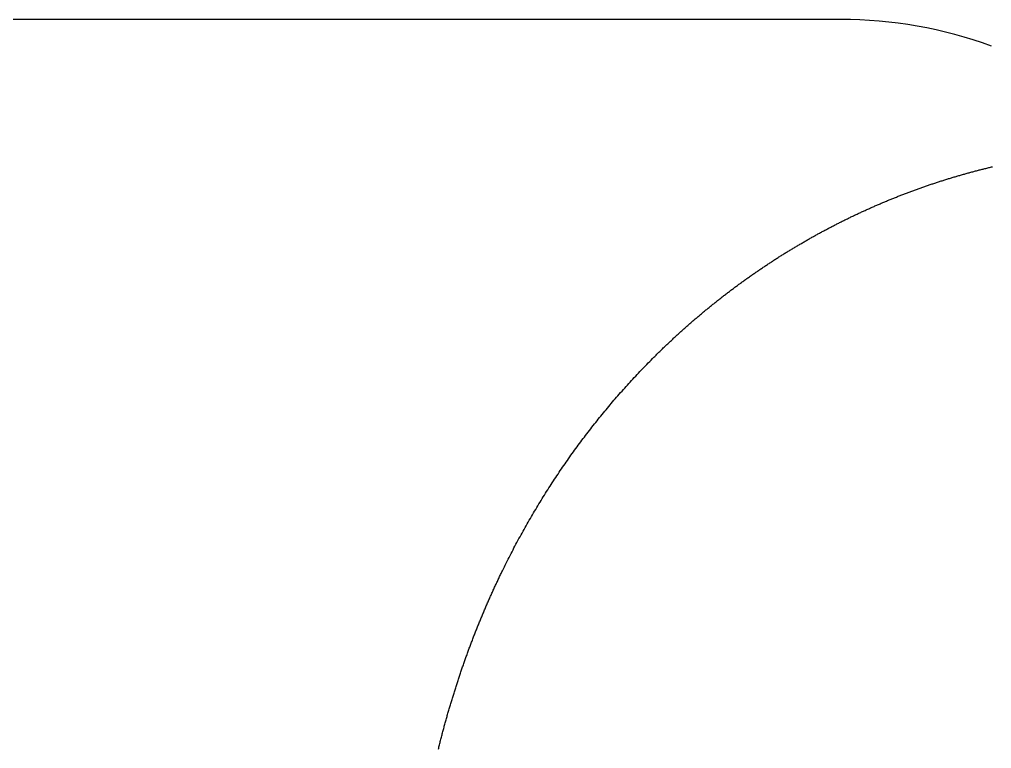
# Model space of a CAD drawing. Extents: x -14 to 315, y -179 to 16.
# Drawn here: x 51.94 to 66.26, y -102.75 to -92 of the extents above; entities that cross this region are included whole.
import ezdxf

# ---------------------------------------------------------------- set-up
doc = ezdxf.new("R2010")
doc.units = 0
doc.layers.add('BLACK', color=7, linetype='CONTINUOUS')

msp = doc.modelspace()

# ---------------------------------------------------------------- linework, layer by layer
at = {"layer": 'BLACK', "linetype": 'CONTINUOUS'}
for p, q in [((64.0414, -92), (-7.75, -92)), ((65.87769, -94.275565), (65.891412, -94.27173)), ((65.891412, -94.27173), (65.905139, -94.267914)), ((65.905139, -94.267914), (65.91887, -94.264118)), ((65.91887, -94.264118), (65.932606, -94.260341)), ((65.932606, -94.260341), (65.946346, -94.256584)), ((65.946346, -94.256584), (65.960091, -94.252846)), ((65.960091, -94.252846), (65.97384, -94.249128)), ((65.97384, -94.249128), (65.987593, -94.24543)), ((65.987593, -94.24543), (66.001352, -94.24175)), ((66.001352, -94.24175), (66.015114, -94.238091)), ((66.015114, -94.238091), (66.028881, -94.234451)), ((66.028881, -94.234451), (66.042651, -94.23083)), ((66.042651, -94.23083), (66.056427, -94.227229)), ((66.056427, -94.227229), (66.070206, -94.223648)), ((66.070206, -94.223648), (66.083991, -94.220086)), ((66.083991, -94.220086), (66.097778, -94.216544)), ((66.097778, -94.216544), (66.111571, -94.213021)), ((66.111571, -94.213021), (66.125367, -94.209518)), ((66.125367, -94.209518), (66.139169, -94.206035)), ((66.139169, -94.206035), (66.152973, -94.202571)), ((66.152973, -94.202571), (66.166783, -94.199126)), ((66.166783, -94.199126), (66.180596, -94.195701)), ((66.180596, -94.195701), (66.194413, -94.192296)), ((66.194413, -94.192296), (66.208234, -94.188911)), ((66.208234, -94.188911), (66.22206, -94.185544)), ((66.22206, -94.185544), (66.235889, -94.182198)), ((66.235889, -94.182198), (66.249723, -94.178871)), ((66.249723, -94.178871), (66.26356, -94.175564)), ((66.26356, -94.175564), (66.277402, -94.172276)), ((65.414006, -94.417524), (65.427561, -94.413029)), ((65.427561, -94.413029), (65.44112, -94.408554)), ((65.44112, -94.408554), (65.454685, -94.404097)), ((65.454685, -94.404097), (65.468254, -94.39966)), ((65.468254, -94.39966), (65.48183, -94.395243)), ((65.48183, -94.395243), (65.49541, -94.390844)), ((65.49541, -94.390844), (65.508996, -94.386465)), ((65.508996, -94.386465), (65.522586, -94.382106)), ((65.522586, -94.382106), (65.536183, -94.377766)), ((65.536183, -94.377766), (65.549783, -94.373445)), ((65.549783, -94.373445), (65.56339, -94.369143)), ((65.56339, -94.369143), (65.577001, -94.364861)), ((65.577001, -94.364861), (65.590617, -94.360598)), ((65.590617, -94.360598), (65.604238, -94.356355)), ((65.604238, -94.356355), (65.617865, -94.352131)), ((65.617865, -94.352131), (65.631496, -94.347926)), ((65.631496, -94.347926), (65.645133, -94.343741)), ((65.645133, -94.343741), (65.658774, -94.339575)), ((65.658774, -94.339575), (65.67242, -94.335429)), ((65.67242, -94.335429), (65.686071, -94.331302)), ((65.686071, -94.331302), (65.699728, -94.327194)), ((65.699728, -94.327194), (65.713388, -94.323106)), ((65.713388, -94.323106), (65.727054, -94.319037)), ((65.727054, -94.319037), (65.740724, -94.314988)), ((65.740724, -94.314988), (65.7544, -94.310958)), ((65.7544, -94.310958), (65.76808, -94.306948)), ((65.76808, -94.306948), (65.781765, -94.302957)), ((65.781765, -94.302957), (65.795454, -94.298985)), ((65.795454, -94.298985), (65.809149, -94.295033)), ((65.809149, -94.295033), (65.822848, -94.291101)), ((65.822848, -94.291101), (65.836552, -94.287187)), ((65.836552, -94.287187), (65.850259, -94.283294)), ((65.850259, -94.283294), (65.863973, -94.27942)), ((65.863973, -94.27942), (65.87769, -94.275565)), ((65.00996, -94.561323), (65.023345, -94.556251)), ((65.023345, -94.556251), (65.036735, -94.551199)), ((65.036735, -94.551199), (65.050132, -94.546165)), ((65.050132, -94.546165), (65.063534, -94.541151)), ((65.063534, -94.541151), (65.076943, -94.536156)), ((65.076943, -94.536156), (65.090357, -94.531181)), ((65.090357, -94.531181), (65.103777, -94.526224)), ((65.103777, -94.526224), (65.117203, -94.521287)), ((65.117203, -94.521287), (65.130635, -94.516368)), ((65.130635, -94.516368), (65.144072, -94.511469)), ((65.144072, -94.511469), (65.157516, -94.506589)), ((65.157516, -94.506589), (65.170965, -94.501729)), ((65.170965, -94.501729), (65.18442, -94.496887)), ((65.18442, -94.496887), (65.19788, -94.492065)), ((65.19788, -94.492065), (65.211347, -94.487261)), ((65.211347, -94.487261), (65.224818, -94.482478)), ((65.224818, -94.482478), (65.238296, -94.477713)), ((65.238296, -94.477713), (65.251779, -94.472968)), ((65.251779, -94.472968), (65.265268, -94.468241)), ((65.265268, -94.468241), (65.278762, -94.463534)), ((65.278762, -94.463534), (65.292262, -94.458847)), ((65.292262, -94.458847), (65.305767, -94.454178)), ((65.305767, -94.454178), (65.319278, -94.449529)), ((65.319278, -94.449529), (65.332794, -94.444899)), ((65.332794, -94.444899), (65.346316, -94.440288)), ((65.346316, -94.440288), (65.359843, -94.435697)), ((65.359843, -94.435697), (65.373376, -94.431125)), ((65.373376, -94.431125), (65.386914, -94.426572)), ((65.386914, -94.426572), (65.400458, -94.422038)), ((65.400458, -94.422038), (65.414006, -94.417524)), ((64.650912, -94.705457), (64.664127, -94.699872)), ((64.664127, -94.699872), (64.677349, -94.694306)), ((64.677349, -94.694306), (64.690577, -94.688758)), ((64.690577, -94.688758), (64.703812, -94.68323)), ((64.703812, -94.68323), (64.717053, -94.67772)), ((64.717053, -94.67772), (64.730301, -94.67223)), ((64.730301, -94.67223), (64.743554, -94.666758)), ((64.743554, -94.666758), (64.756815, -94.661306)), ((64.756815, -94.661306), (64.770082, -94.655872)), ((64.770082, -94.655872), (64.783356, -94.650458)), ((64.783356, -94.650458), (64.796635, -94.645062)), ((64.796635, -94.645062), (64.809922, -94.639685)), ((64.809922, -94.639685), (64.823214, -94.634328)), ((64.823214, -94.634328), (64.836513, -94.628989)), ((64.836513, -94.628989), (64.849817, -94.62367)), ((64.849817, -94.62367), (64.863129, -94.618369)), ((64.863129, -94.618369), (64.876446, -94.613088)), ((64.876446, -94.613088), (64.88977, -94.607825)), ((64.88977, -94.607825), (64.9031, -94.602582)), ((64.9031, -94.602582), (64.916436, -94.597358)), ((64.916436, -94.597358), (64.929778, -94.592153)), ((64.929778, -94.592153), (64.943127, -94.586967)), ((64.943127, -94.586967), (64.956481, -94.5818)), ((64.956481, -94.5818), (64.969842, -94.576652)), ((64.969842, -94.576652), (64.983208, -94.571523)), ((64.983208, -94.571523), (64.996581, -94.566413)), ((64.996581, -94.566413), (65.00996, -94.561323)), ((64.322736, -94.851222), (64.33578, -94.845165)), ((64.33578, -94.845165), (64.34883, -94.839128)), ((64.34883, -94.839128), (64.361888, -94.833109)), ((64.361888, -94.833109), (64.374953, -94.827109)), ((64.374953, -94.827109), (64.388025, -94.821128)), ((64.388025, -94.821128), (64.401104, -94.815166)), ((64.401104, -94.815166), (64.41419, -94.809222)), ((64.41419, -94.809222), (64.427283, -94.803297)), ((64.427283, -94.803297), (64.440383, -94.797391)), ((64.440383, -94.797391), (64.45349, -94.791504)), ((64.45349, -94.791504), (64.466604, -94.785635)), ((64.466604, -94.785635), (64.479724, -94.779786)), ((64.479724, -94.779786), (64.492852, -94.773955)), ((64.492852, -94.773955), (64.505986, -94.768143)), ((64.505986, -94.768143), (64.519128, -94.76235)), ((64.519128, -94.76235), (64.532276, -94.756576)), ((64.532276, -94.756576), (64.545431, -94.75082)), ((64.545431, -94.75082), (64.558592, -94.745084)), ((64.558592, -94.745084), (64.571761, -94.739366)), ((64.571761, -94.739366), (64.584936, -94.733668)), ((64.584936, -94.733668), (64.598118, -94.727988)), ((64.598118, -94.727988), (64.611306, -94.722327)), ((64.611306, -94.722327), (64.624502, -94.716685)), ((64.624502, -94.716685), (64.637703, -94.711062)), ((64.637703, -94.711062), (64.650912, -94.705457)), ((64.037625, -94.989183), (64.050506, -94.982716)), ((64.050506, -94.982716), (64.063395, -94.976269)), ((64.063395, -94.976269), (64.076292, -94.969839)), ((64.076292, -94.969839), (64.089195, -94.963429)), ((64.089195, -94.963429), (64.102107, -94.957036)), ((64.102107, -94.957036), (64.115026, -94.950663)), ((64.115026, -94.950663), (64.127953, -94.944308)), ((64.127953, -94.944308), (64.140887, -94.937972)), ((64.140887, -94.937972), (64.153828, -94.931654)), ((64.153828, -94.931654), (64.166777, -94.925355)), ((64.166777, -94.925355), (64.179733, -94.919074)), ((64.179733, -94.919074), (64.192697, -94.912813)), ((64.192697, -94.912813), (64.205668, -94.906569)), ((64.205668, -94.906569), (64.218647, -94.900345)), ((64.218647, -94.900345), (64.231632, -94.894139)), ((64.231632, -94.894139), (64.244625, -94.887952)), ((64.244625, -94.887952), (64.257626, -94.881783)), ((64.257626, -94.881783), (64.270633, -94.875634)), ((64.270633, -94.875634), (64.283648, -94.869502)), ((64.283648, -94.869502), (64.29667, -94.86339)), ((64.29667, -94.86339), (64.3097, -94.857296)), ((64.3097, -94.857296), (64.322736, -94.851222)), ((63.756209, -95.136121), (63.768917, -95.129249)), ((63.768917, -95.129249), (63.781633, -95.122395)), ((63.781633, -95.122395), (63.794358, -95.115559)), ((63.794358, -95.115559), (63.80709, -95.108742)), ((63.80709, -95.108742), (63.819831, -95.101943)), ((63.819831, -95.101943), (63.832579, -95.095162)), ((63.832579, -95.095162), (63.845336, -95.0884)), ((63.845336, -95.0884), (63.8581, -95.081656)), ((63.8581, -95.081656), (63.870872, -95.074931)), ((63.870872, -95.074931), (63.883652, -95.068224)), ((63.883652, -95.068224), (63.896441, -95.061536)), ((63.896441, -95.061536), (63.909237, -95.054866)), ((63.909237, -95.054866), (63.922041, -95.048214)), ((63.922041, -95.048214), (63.934852, -95.041581)), ((63.934852, -95.041581), (63.947672, -95.034967)), ((63.947672, -95.034967), (63.960499, -95.028371)), ((63.960499, -95.028371), (63.973334, -95.021793)), ((63.973334, -95.021793), (63.986177, -95.015234)), ((63.986177, -95.015234), (63.999027, -95.008693)), ((63.999027, -95.008693), (64.011886, -95.002171)), ((64.011886, -95.002171), (64.024752, -94.995668)), ((64.024752, -94.995668), (64.037625, -94.989183)), ((63.503779, -95.27741), (63.516321, -95.270173)), ((63.516321, -95.270173), (63.528871, -95.262953)), ((63.528871, -95.262953), (63.54143, -95.255752)), ((63.54143, -95.255752), (63.553997, -95.248569)), ((63.553997, -95.248569), (63.566573, -95.241404)), ((63.566573, -95.241404), (63.579157, -95.234257)), ((63.579157, -95.234257), (63.591749, -95.227129)), ((63.591749, -95.227129), (63.60435, -95.220019)), ((63.60435, -95.220019), (63.61696, -95.212927)), ((63.61696, -95.212927), (63.629577, -95.205853)), ((63.629577, -95.205853), (63.642203, -95.198797)), ((63.642203, -95.198797), (63.654838, -95.19176)), ((63.654838, -95.19176), (63.66748, -95.184741)), ((63.66748, -95.184741), (63.680131, -95.177741)), ((63.680131, -95.177741), (63.69279, -95.170758)), ((63.69279, -95.170758), (63.705458, -95.163794)), ((63.705458, -95.163794), (63.718133, -95.156848)), ((63.718133, -95.156848), (63.730817, -95.149921)), ((63.730817, -95.149921), (63.743509, -95.143012)), ((63.743509, -95.143012), (63.756209, -95.136121)), ((63.267136, -95.418364), (63.279511, -95.410783)), ((63.279511, -95.410783), (63.291896, -95.40322)), ((63.291896, -95.40322), (63.304289, -95.395675)), ((63.304289, -95.395675), (63.316691, -95.388148)), ((63.316691, -95.388148), (63.329103, -95.380639)), ((63.329103, -95.380639), (63.341523, -95.373148)), ((63.341523, -95.373148), (63.353952, -95.365675)), ((63.353952, -95.365675), (63.366389, -95.35822)), ((63.366389, -95.35822), (63.378836, -95.350783)), ((63.378836, -95.350783), (63.391291, -95.343365)), ((63.391291, -95.343365), (63.403755, -95.335964)), ((63.403755, -95.335964), (63.416228, -95.328581)), ((63.416228, -95.328581), (63.428709, -95.321217)), ((63.428709, -95.321217), (63.441199, -95.31387)), ((63.441199, -95.31387), (63.453698, -95.306542)), ((63.453698, -95.306542), (63.466205, -95.299232)), ((63.466205, -95.299232), (63.478721, -95.29194)), ((63.478721, -95.29194), (63.491246, -95.284666)), ((63.491246, -95.284666), (63.503779, -95.27741)), ((63.033726, -95.565803), (63.045928, -95.557882)), ((63.045928, -95.557882), (63.058139, -95.54998)), ((63.058139, -95.54998), (63.070359, -95.542095)), ((63.070359, -95.542095), (63.082589, -95.534228)), ((63.082589, -95.534228), (63.094828, -95.526378)), ((63.094828, -95.526378), (63.107076, -95.518547)), ((63.107076, -95.518547), (63.119334, -95.510733)), ((63.119334, -95.510733), (63.1316, -95.502937)), ((63.1316, -95.502937), (63.143876, -95.495159)), ((63.143876, -95.495159), (63.156161, -95.487399)), ((63.156161, -95.487399), (63.168455, -95.479657)), ((63.168455, -95.479657), (63.180759, -95.471932)), ((63.180759, -95.471932), (63.193071, -95.464226)), ((63.193071, -95.464226), (63.205393, -95.456537)), ((63.205393, -95.456537), (63.217723, -95.448867)), ((63.217723, -95.448867), (63.230063, -95.441214)), ((63.230063, -95.441214), (63.242411, -95.433579)), ((63.242411, -95.433579), (63.254769, -95.425962)), ((63.254769, -95.425962), (63.267136, -95.418364)), ((62.815716, -95.7114), (62.827746, -95.703161)), ((62.827746, -95.703161), (62.839786, -95.69494)), ((62.839786, -95.69494), (62.851835, -95.686737)), ((62.851835, -95.686737), (62.863895, -95.678551)), ((62.863895, -95.678551), (62.875963, -95.670383)), ((62.875963, -95.670383), (62.888042, -95.662232)), ((62.888042, -95.662232), (62.90013, -95.654099)), ((62.90013, -95.654099), (62.912227, -95.645984)), ((62.912227, -95.645984), (62.924334, -95.637886)), ((62.924334, -95.637886), (62.936451, -95.629806)), ((62.936451, -95.629806), (62.948577, -95.621743)), ((62.948577, -95.621743), (62.960713, -95.613699)), ((62.960713, -95.613699), (62.972858, -95.605672)), ((62.972858, -95.605672), (62.985013, -95.597662)), ((62.985013, -95.597662), (62.997177, -95.589671)), ((62.997177, -95.589671), (63.009351, -95.581697)), ((63.009351, -95.581697), (63.021534, -95.573741)), ((63.021534, -95.573741), (63.033726, -95.565803)), ((62.612713, -95.854138), (62.624574, -95.845602)), ((62.624574, -95.845602), (62.636446, -95.837083)), ((62.636446, -95.837083), (62.648328, -95.828582)), ((62.648328, -95.828582), (62.66022, -95.820098)), ((62.66022, -95.820098), (62.672122, -95.811632)), ((62.672122, -95.811632), (62.684033, -95.803183)), ((62.684033, -95.803183), (62.695955, -95.794752)), ((62.695955, -95.794752), (62.707887, -95.786338)), ((62.707887, -95.786338), (62.719829, -95.777941)), ((62.719829, -95.777941), (62.73178, -95.769563)), ((62.73178, -95.769563), (62.743741, -95.761201)), ((62.743741, -95.761201), (62.755713, -95.752857)), ((62.755713, -95.752857), (62.767694, -95.744531)), ((62.767694, -95.744531), (62.779685, -95.736222)), ((62.779685, -95.736222), (62.791686, -95.72793)), ((62.791686, -95.72793), (62.803696, -95.719656)), ((62.803696, -95.719656), (62.815716, -95.7114)), ((62.424311, -95.993069), (62.436009, -95.984256)), ((62.436009, -95.984256), (62.447717, -95.97546)), ((62.447717, -95.97546), (62.459436, -95.966682)), ((62.459436, -95.966682), (62.471165, -95.957921)), ((62.471165, -95.957921), (62.482904, -95.949177)), ((62.482904, -95.949177), (62.494654, -95.940451)), ((62.494654, -95.940451), (62.506414, -95.931742)), ((62.506414, -95.931742), (62.518184, -95.92305)), ((62.518184, -95.92305), (62.529965, -95.914375)), ((62.529965, -95.914375), (62.541755, -95.905718)), ((62.541755, -95.905718), (62.553556, -95.897078)), ((62.553556, -95.897078), (62.565367, -95.888455)), ((62.565367, -95.888455), (62.577188, -95.87985)), ((62.577188, -95.87985), (62.58902, -95.871262)), ((62.58902, -95.871262), (62.600861, -95.862691)), ((62.600861, -95.862691), (62.612713, -95.854138)), ((62.238575, -96.136402), (62.250104, -96.127316)), ((62.250104, -96.127316), (62.261643, -96.118246)), ((62.261643, -96.118246), (62.273194, -96.109194)), ((62.273194, -96.109194), (62.284755, -96.100159)), ((62.284755, -96.100159), (62.296326, -96.09114)), ((62.296326, -96.09114), (62.307908, -96.082139)), ((62.307908, -96.082139), (62.319501, -96.073155)), ((62.319501, -96.073155), (62.331105, -96.064188)), ((62.331105, -96.064188), (62.342719, -96.055238)), ((62.342719, -96.055238), (62.354343, -96.046305)), ((62.354343, -96.046305), (62.365979, -96.03739)), ((62.365979, -96.03739), (62.377624, -96.028491)), ((62.377624, -96.028491), (62.38928, -96.01961)), ((62.38928, -96.01961), (62.400947, -96.010746)), ((62.400947, -96.010746), (62.412624, -96.001898)), ((62.412624, -96.001898), (62.424311, -95.993069)), ((62.055585, -96.28409), (62.06694, -96.274733)), ((62.06694, -96.274733), (62.078305, -96.265393)), ((62.078305, -96.265393), (62.089683, -96.256069)), ((62.089683, -96.256069), (62.10107, -96.246763)), ((62.10107, -96.246763), (62.112469, -96.237473)), ((62.112469, -96.237473), (62.123879, -96.2282)), ((62.123879, -96.2282), (62.1353, -96.218944)), ((62.1353, -96.218944), (62.146731, -96.209705)), ((62.146731, -96.209705), (62.158174, -96.200483)), ((62.158174, -96.200483), (62.169627, -96.191278)), ((62.169627, -96.191278), (62.181092, -96.182089)), ((62.181092, -96.182089), (62.192567, -96.172918)), ((62.192567, -96.172918), (62.204053, -96.163763)), ((62.204053, -96.163763), (62.215549, -96.154626)), ((62.215549, -96.154626), (62.227057, -96.145506)), ((62.227057, -96.145506), (62.238575, -96.136402)), ((61.886597, -96.426458), (61.897784, -96.416851)), ((61.897784, -96.416851), (61.908983, -96.407259)), ((61.908983, -96.407259), (61.920193, -96.397684)), ((61.920193, -96.397684), (61.931414, -96.388126)), ((61.931414, -96.388126), (61.942646, -96.378585)), ((61.942646, -96.378585), (61.95389, -96.36906)), ((61.95389, -96.36906), (61.965145, -96.359552)), ((61.965145, -96.359552), (61.976411, -96.35006)), ((61.976411, -96.35006), (61.987688, -96.340586)), ((61.987688, -96.340586), (61.998976, -96.331128)), ((61.998976, -96.331128), (62.010276, -96.321687)), ((62.010276, -96.321687), (62.021587, -96.312262)), ((62.021587, -96.312262), (62.032908, -96.302855)), ((62.032908, -96.302855), (62.044241, -96.293464)), ((62.044241, -96.293464), (62.055585, -96.28409)), ((61.720158, -96.57257), (61.731174, -96.562713)), ((61.731174, -96.562713), (61.7422, -96.552873)), ((61.7422, -96.552873), (61.753239, -96.54305)), ((61.753239, -96.54305), (61.764289, -96.533243)), ((61.764289, -96.533243), (61.775351, -96.523452)), ((61.775351, -96.523452), (61.786424, -96.513679)), ((61.786424, -96.513679), (61.797508, -96.503921)), ((61.797508, -96.503921), (61.808604, -96.494181)), ((61.808604, -96.494181), (61.819712, -96.484456)), ((61.819712, -96.484456), (61.830831, -96.474749)), ((61.830831, -96.474749), (61.841962, -96.465057)), ((61.841962, -96.465057), (61.853103, -96.455383)), ((61.853103, -96.455383), (61.864257, -96.445725)), ((61.864257, -96.445725), (61.875421, -96.436083)), ((61.875421, -96.436083), (61.886597, -96.426458)), ((61.567171, -96.71228), (61.578022, -96.702194)), ((61.578022, -96.702194), (61.588885, -96.692125)), ((61.588885, -96.692125), (61.59976, -96.682072)), ((61.59976, -96.682072), (61.610646, -96.672036)), ((61.610646, -96.672036), (61.621545, -96.662015)), ((61.621545, -96.662015), (61.632455, -96.652011)), ((61.632455, -96.652011), (61.643377, -96.642024)), ((61.643377, -96.642024), (61.65431, -96.632053)), ((61.65431, -96.632053), (61.665256, -96.622098)), ((61.665256, -96.622098), (61.676213, -96.612159)), ((61.676213, -96.612159), (61.687182, -96.602237)), ((61.687182, -96.602237), (61.698162, -96.592332)), ((61.698162, -96.592332), (61.709154, -96.582442)), ((61.709154, -96.582442), (61.720158, -96.57257)), ((61.416509, -96.855179), (61.427193, -96.844867)), ((61.427193, -96.844867), (61.437888, -96.834571)), ((61.437888, -96.834571), (61.448596, -96.824291)), ((61.448596, -96.824291), (61.459315, -96.814027)), ((61.459315, -96.814027), (61.470047, -96.803779)), ((61.470047, -96.803779), (61.48079, -96.793548)), ((61.48079, -96.793548), (61.491546, -96.783333)), ((61.491546, -96.783333), (61.502314, -96.773134)), ((61.502314, -96.773134), (61.513094, -96.762951)), ((61.513094, -96.762951), (61.523885, -96.752784)), ((61.523885, -96.752784), (61.534689, -96.742633)), ((61.534689, -96.742633), (61.545504, -96.732499)), ((61.545504, -96.732499), (61.556332, -96.722381)), ((61.556332, -96.722381), (61.567171, -96.71228)), ((61.268224, -97.001233), (61.289261, -96.980177)), ((61.289261, -96.980177), (61.299797, -96.969672)), ((61.299797, -96.969672), (61.310346, -96.959184)), ((61.310346, -96.959184), (61.320908, -96.948711)), ((61.320908, -96.948711), (61.331481, -96.938255)), ((61.331481, -96.938255), (61.342067, -96.927814)), ((61.342067, -96.927814), (61.352665, -96.917389)), ((61.352665, -96.917389), (61.363275, -96.906981)), ((61.363275, -96.906981), (61.373898, -96.896588)), ((61.373898, -96.896588), (61.384533, -96.886212)), ((61.384533, -96.886212), (61.395179, -96.875852)), ((61.395179, -96.875852), (61.405839, -96.865507)), ((61.405839, -96.865507), (61.416509, -96.855179)), ((61.122364, -97.150407), (61.143051, -97.128907)), ((61.143051, -97.128907), (61.163788, -97.10747)), ((61.163788, -97.10747), (61.184575, -97.086096)), ((61.184575, -97.086096), (61.205413, -97.064785)), ((61.205413, -97.064785), (61.2263, -97.043537)), ((61.2263, -97.043537), (61.247237, -97.022354)), ((61.247237, -97.022354), (61.268224, -97.001233)), ((60.978976, -97.302665), (60.999306, -97.280726)), ((60.999306, -97.280726), (61.019689, -97.25885)), ((61.019689, -97.25885), (61.040122, -97.237036)), ((61.040122, -97.237036), (61.060606, -97.215285)), ((61.060606, -97.215285), (61.081141, -97.193596)), ((61.081141, -97.193596), (61.101727, -97.17197)), ((61.101727, -97.17197), (61.122364, -97.150407)), ((60.858075, -97.4356), (60.878095, -97.413289)), ((60.878095, -97.413289), (60.898168, -97.391041)), ((60.898168, -97.391041), (60.918292, -97.368854)), ((60.918292, -97.368854), (60.938468, -97.346729)), ((60.938468, -97.346729), (60.958696, -97.324666)), ((60.958696, -97.324666), (60.978976, -97.302665)), ((60.739053, -97.570753), (60.758759, -97.548074)), ((60.758759, -97.548074), (60.778517, -97.525457)), ((60.778517, -97.525457), (60.798327, -97.5029)), ((60.798327, -97.5029), (60.818191, -97.480406)), ((60.818191, -97.480406), (60.838107, -97.457972)), ((60.838107, -97.457972), (60.858075, -97.4356)), ((60.602609, -97.731204), (60.62194, -97.708101)), ((60.62194, -97.708101), (60.641325, -97.685058)), ((60.641325, -97.685058), (60.660764, -97.662076)), ((60.660764, -97.662076), (60.680256, -97.639154)), ((60.680256, -97.639154), (60.699802, -97.616293)), ((60.699802, -97.616293), (60.719401, -97.593492)), ((60.719401, -97.593492), (60.739053, -97.570753)), ((60.487756, -97.871085), (60.506762, -97.847622)), ((60.506762, -97.847622), (60.525823, -97.824218)), ((60.525823, -97.824218), (60.544938, -97.800875)), ((60.544938, -97.800875), (60.564107, -97.777591)), ((60.564107, -97.777591), (60.583331, -97.754368)), ((60.583331, -97.754368), (60.602609, -97.731204)), ((60.374871, -98.013113), (60.393547, -97.989294)), ((60.393547, -97.989294), (60.412279, -97.965533)), ((60.412279, -97.965533), (60.431066, -97.941832)), ((60.431066, -97.941832), (60.449908, -97.91819)), ((60.449908, -97.91819), (60.468804, -97.894608)), ((60.468804, -97.894608), (60.487756, -97.871085)), ((60.26398, -98.157266), (60.282322, -98.133094)), ((60.282322, -98.133094), (60.30072, -98.108981)), ((60.30072, -98.108981), (60.319174, -98.084926)), ((60.319174, -98.084926), (60.337684, -98.060929)), ((60.337684, -98.060929), (60.35625, -98.036992)), ((60.35625, -98.036992), (60.374871, -98.013113)), ((60.155108, -98.303522), (60.173112, -98.279001)), ((60.173112, -98.279001), (60.191173, -98.254538)), ((60.191173, -98.254538), (60.20929, -98.230132)), ((60.20929, -98.230132), (60.227463, -98.205785)), ((60.227463, -98.205785), (60.245693, -98.181497)), ((60.245693, -98.181497), (60.26398, -98.157266)), ((60.048283, -98.451857), (60.065944, -98.426991)), ((60.065944, -98.426991), (60.083662, -98.402182)), ((60.083662, -98.402182), (60.101438, -98.377431)), ((60.101438, -98.377431), (60.119271, -98.352737)), ((60.119271, -98.352737), (60.137161, -98.3281)), ((60.137161, -98.3281), (60.155108, -98.303522)), ((59.960842, -98.577044), (59.978215, -98.551893)), ((59.978215, -98.551893), (59.995645, -98.526798)), ((59.995645, -98.526798), (60.013133, -98.501761)), ((60.013133, -98.501761), (60.030679, -98.476781)), ((60.030679, -98.476781), (60.048283, -98.451857)), ((59.857832, -98.729136), (59.874854, -98.703647)), ((59.874854, -98.703647), (59.891935, -98.678213)), ((59.891935, -98.678213), (59.909074, -98.652836)), ((59.909074, -98.652836), (59.926272, -98.627516)), ((59.926272, -98.627516), (59.943528, -98.602251)), ((59.943528, -98.602251), (59.960842, -98.577044)), ((59.773604, -98.857423), (59.790332, -98.831654)), ((59.790332, -98.831654), (59.807118, -98.805941)), ((59.807118, -98.805941), (59.823964, -98.780284)), ((59.823964, -98.780284), (59.840868, -98.754682)), ((59.840868, -98.754682), (59.857832, -98.729136)), ((59.67449, -99.0132), (59.69086, -98.987099)), ((59.69086, -98.987099), (59.70729, -98.961053)), ((59.70729, -98.961053), (59.723779, -98.935063)), ((59.723779, -98.935063), (59.740328, -98.909127)), ((59.740328, -98.909127), (59.756937, -98.883248)), ((59.756937, -98.883248), (59.773604, -98.857423)), ((59.593543, -99.144526), (59.609612, -99.118152)), ((59.609612, -99.118152), (59.625741, -99.091832)), ((59.625741, -99.091832), (59.641931, -99.065566)), ((59.641931, -99.065566), (59.65818, -99.039356)), ((59.65818, -99.039356), (59.67449, -99.0132)), ((59.498404, -99.303915), (59.514108, -99.277215)), ((59.514108, -99.277215), (59.529873, -99.250569)), ((59.529873, -99.250569), (59.5457, -99.223977)), ((59.5457, -99.223977), (59.561587, -99.197439)), ((59.561587, -99.197439), (59.577535, -99.170956)), ((59.577535, -99.170956), (59.593543, -99.144526)), ((59.4208, -99.438223), (59.436198, -99.411254)), ((59.436198, -99.411254), (59.451658, -99.384339)), ((59.451658, -99.384339), (59.467178, -99.357477)), ((59.467178, -99.357477), (59.48276, -99.330669)), ((59.48276, -99.330669), (59.498404, -99.303915)), ((59.344738, -99.573865), (59.359827, -99.54663)), ((59.359827, -99.54663), (59.374977, -99.519449)), ((59.374977, -99.519449), (59.39019, -99.49232)), ((59.39019, -99.49232), (59.405464, -99.465245)), ((59.405464, -99.465245), (59.4208, -99.438223)), ((59.255515, -99.738382), (59.270229, -99.710831)), ((59.270229, -99.710831), (59.285006, -99.683333)), ((59.285006, -99.683333), (59.299845, -99.655887)), ((59.299845, -99.655887), (59.314747, -99.628494)), ((59.314747, -99.628494), (59.329712, -99.601153)), ((59.329712, -99.601153), (59.344738, -99.573865)), ((59.182886, -99.876921), (59.197286, -99.849109)), ((59.197286, -99.849109), (59.211748, -99.821349)), ((59.211748, -99.821349), (59.226274, -99.793642)), ((59.226274, -99.793642), (59.240863, -99.765986)), ((59.240863, -99.765986), (59.255515, -99.738382)), ((59.111838, -100.016758), (59.12592, -99.988688)), ((59.12592, -99.988688), (59.140066, -99.960668)), ((59.140066, -99.960668), (59.154276, -99.932701)), ((59.154276, -99.932701), (59.168549, -99.904785)), ((59.168549, -99.904785), (59.182886, -99.876921)), ((59.042382, -100.157881), (59.049256, -100.143711)), ((59.049256, -100.143711), (59.056145, -100.129554)), ((59.056145, -100.129554), (59.069972, -100.101278)), ((59.069972, -100.101278), (59.083863, -100.073054)), ((59.083863, -100.073054), (59.097819, -100.04488)), ((59.097819, -100.04488), (59.111838, -100.016758)), ((58.97453, -100.300279), (58.981243, -100.285982)), ((58.981243, -100.285982), (58.987972, -100.271698)), ((58.987972, -100.271698), (58.994717, -100.257426)), ((58.994717, -100.257426), (59.001478, -100.243168)), ((59.001478, -100.243168), (59.008255, -100.228921)), ((59.008255, -100.228921), (59.015048, -100.214688)), ((59.015048, -100.214688), (59.021858, -100.200467)), ((59.021858, -100.200467), (59.028683, -100.186259)), ((59.028683, -100.186259), (59.035524, -100.172063)), ((59.035524, -100.172063), (59.042382, -100.157881)), ((58.908295, -100.443941), (58.914845, -100.429517)), ((58.914845, -100.429517), (58.921412, -100.415108)), ((58.921412, -100.415108), (58.927995, -100.40071)), ((58.927995, -100.40071), (58.934594, -100.386325)), ((58.934594, -100.386325), (58.94121, -100.371952)), ((58.94121, -100.371952), (58.947841, -100.357593)), ((58.947841, -100.357593), (58.95449, -100.343245)), ((58.95449, -100.343245), (58.961153, -100.328911)), ((58.961153, -100.328911), (58.967834, -100.314588)), ((58.967834, -100.314588), (58.97453, -100.300279)), ((58.843687, -100.588855), (58.850074, -100.574307)), ((58.850074, -100.574307), (58.856478, -100.559772)), ((58.856478, -100.559772), (58.862898, -100.545249)), ((58.862898, -100.545249), (58.869334, -100.53074)), ((58.869334, -100.53074), (58.875787, -100.516241)), ((58.875787, -100.516241), (58.882256, -100.501757)), ((58.882256, -100.501757), (58.888741, -100.487283)), ((58.888741, -100.487283), (58.895243, -100.472824)), ((58.895243, -100.472824), (58.901761, -100.458375)), ((58.901761, -100.458375), (58.908295, -100.443941)), ((58.786941, -100.720339), (58.79318, -100.705681)), ((58.79318, -100.705681), (58.799436, -100.691034)), ((58.799436, -100.691034), (58.805708, -100.6764)), ((58.805708, -100.6764), (58.811997, -100.661778)), ((58.811997, -100.661778), (58.818302, -100.647169)), ((58.818302, -100.647169), (58.824624, -100.632571)), ((58.824624, -100.632571), (58.830962, -100.617987)), ((58.830962, -100.617987), (58.837316, -100.603414)), ((58.837316, -100.603414), (58.843687, -100.588855)), ((58.725457, -100.867603), (58.731531, -100.852822)), ((58.731531, -100.852822), (58.737621, -100.838052)), ((58.737621, -100.838052), (58.743728, -100.823296)), ((58.743728, -100.823296), (58.749852, -100.80855)), ((58.749852, -100.80855), (58.755992, -100.793819)), ((58.755992, -100.793819), (58.762149, -100.779098)), ((58.762149, -100.779098), (58.768322, -100.76439)), ((58.768322, -100.76439), (58.774512, -100.749694)), ((58.774512, -100.749694), (58.780718, -100.735011)), ((58.780718, -100.735011), (58.786941, -100.720339)), ((58.665633, -101.016089), (58.67154, -101.001186)), ((58.67154, -101.001186), (58.677465, -100.986294)), ((58.677465, -100.986294), (58.683405, -100.971416)), ((58.683405, -100.971416), (58.689363, -100.956549)), ((58.689363, -100.956549), (58.695337, -100.941695)), ((58.695337, -100.941695), (58.701328, -100.926852)), ((58.701328, -100.926852), (58.707335, -100.912022)), ((58.707335, -100.912022), (58.713359, -100.897203)), ((58.713359, -100.897203), (58.719399, -100.882398)), ((58.719399, -100.882398), (58.725457, -100.867603)), ((58.61322, -101.150762), (58.618977, -101.135749)), ((58.618977, -101.135749), (58.62475, -101.12075)), ((58.62475, -101.12075), (58.63054, -101.105762)), ((58.63054, -101.105762), (58.636347, -101.090787)), ((58.636347, -101.090787), (58.642171, -101.075823)), ((58.642171, -101.075823), (58.648011, -101.060872)), ((58.648011, -101.060872), (58.653869, -101.045932)), ((58.653869, -101.045932), (58.659742, -101.031005)), ((58.659742, -101.031005), (58.665633, -101.016089)), ((58.556581, -101.301539), (58.56217, -101.286407)), ((58.56217, -101.286407), (58.567774, -101.271288)), ((58.567774, -101.271288), (58.573396, -101.25618)), ((58.573396, -101.25618), (58.579035, -101.241085)), ((58.579035, -101.241085), (58.58469, -101.226)), ((58.58469, -101.226), (58.590362, -101.210929)), ((58.590362, -101.210929), (58.596052, -101.195869)), ((58.596052, -101.195869), (58.601758, -101.180822)), ((58.601758, -101.180822), (58.607481, -101.165785)), ((58.607481, -101.165785), (58.61322, -101.150762)), ((58.507053, -101.438257), (58.512488, -101.423019)), ((58.512488, -101.423019), (58.517941, -101.407792)), ((58.517941, -101.407792), (58.52341, -101.392578)), ((58.52341, -101.392578), (58.528896, -101.377374)), ((58.528896, -101.377374), (58.534399, -101.362184)), ((58.534399, -101.362184), (58.53992, -101.347004)), ((58.53992, -101.347004), (58.545456, -101.331838)), ((58.545456, -101.331838), (58.551011, -101.316682)), ((58.551011, -101.316682), (58.556581, -101.301539)), ((58.453638, -101.591289), (58.458903, -101.575934)), ((58.458903, -101.575934), (58.464185, -101.560588)), ((58.464185, -101.560588), (58.469483, -101.545256)), ((58.469483, -101.545256), (58.474799, -101.529935)), ((58.474799, -101.529935), (58.480132, -101.514626)), ((58.480132, -101.514626), (58.485482, -101.499328)), ((58.485482, -101.499328), (58.490849, -101.484044)), ((58.490849, -101.484044), (58.496234, -101.468769)), ((58.496234, -101.468769), (58.501635, -101.453508)), ((58.501635, -101.453508), (58.507053, -101.438257)), ((58.407028, -101.730021), (58.412139, -101.714559)), ((58.412139, -101.714559), (58.417266, -101.69911)), ((58.417266, -101.69911), (58.422411, -101.683672)), ((58.422411, -101.683672), (58.427572, -101.668246)), ((58.427572, -101.668246), (58.432751, -101.652831)), ((58.432751, -101.652831), (58.437947, -101.637428)), ((58.437947, -101.637428), (58.44316, -101.622036)), ((58.44316, -101.622036), (58.448391, -101.606658)), ((58.448391, -101.606658), (58.453638, -101.591289)), ((58.361814, -101.869695), (58.366768, -101.85413)), ((58.366768, -101.85413), (58.371741, -101.838575)), ((58.371741, -101.838575), (58.37673, -101.823033)), ((58.37673, -101.823033), (58.381737, -101.807501)), ((58.381737, -101.807501), (58.38676, -101.791983)), ((58.38676, -101.791983), (58.391802, -101.776474)), ((58.391802, -101.776474), (58.39686, -101.760979)), ((58.39686, -101.760979), (58.401936, -101.745493)), ((58.401936, -101.745493), (58.407028, -101.730021)), ((58.318001, -102.010305), (58.3228, -101.994635)), ((58.3228, -101.994635), (58.327615, -101.978978)), ((58.327615, -101.978978), (58.332449, -101.963331)), ((58.332449, -101.963331), (58.3373, -101.947697)), ((58.3373, -101.947697), (58.342168, -101.932073)), ((58.342168, -101.932073), (58.347053, -101.916462)), ((58.347053, -101.916462), (58.351956, -101.900861)), ((58.351956, -101.900861), (58.356876, -101.885272)), ((58.356876, -101.885272), (58.361814, -101.869695)), ((58.270974, -102.167626), (58.275598, -102.151842)), ((58.275598, -102.151842), (58.28024, -102.136071)), ((58.28024, -102.136071), (58.284899, -102.120309)), ((58.284899, -102.120309), (58.289575, -102.104561)), ((58.289575, -102.104561), (58.294269, -102.088822)), ((58.294269, -102.088822), (58.298981, -102.073096)), ((58.298981, -102.073096), (58.30371, -102.057381)), ((58.30371, -102.057381), (58.308456, -102.041678)), ((58.308456, -102.041678), (58.31322, -102.025985)), ((58.31322, -102.025985), (58.318001, -102.010305)), ((58.230147, -102.310188), (58.234613, -102.294303)), ((58.234613, -102.294303), (58.239097, -102.278428)), ((58.239097, -102.278428), (58.243598, -102.262566)), ((58.243598, -102.262566), (58.248117, -102.246714)), ((58.248117, -102.246714), (58.252653, -102.230874)), ((58.252653, -102.230874), (58.257207, -102.215044)), ((58.257207, -102.215044), (58.261778, -102.199228)), ((58.261778, -102.199228), (58.266368, -102.183421)), ((58.266368, -102.183421), (58.270974, -102.167626)), ((58.190745, -102.453665), (58.195052, -102.437677)), ((58.195052, -102.437677), (58.199377, -102.421703)), ((58.199377, -102.421703), (58.20372, -102.405737)), ((58.20372, -102.405737), (58.20808, -102.389785)), ((58.20808, -102.389785), (58.212458, -102.373843)), ((58.212458, -102.373843), (58.216854, -102.357913)), ((58.216854, -102.357913), (58.221267, -102.341993)), ((58.221267, -102.341993), (58.225698, -102.326085)), ((58.225698, -102.326085), (58.230147, -102.310188)), ((58.156924, -102.581962), (58.16109, -102.565885)), ((58.16109, -102.565885), (58.165273, -102.549821)), ((58.165273, -102.549821), (58.169474, -102.533766)), ((58.169474, -102.533766), (58.173693, -102.517724)), ((58.173693, -102.517724), (58.177929, -102.501692)), ((58.177929, -102.501692), (58.182183, -102.485672)), ((58.182183, -102.485672), (58.186455, -102.469662)), ((58.186455, -102.469662), (58.190745, -102.453665)), ((58.120236, -102.727147), (58.124241, -102.710971)), ((58.124241, -102.710971), (58.128264, -102.694806)), ((58.128264, -102.694806), (58.132305, -102.678652)), ((58.132305, -102.678652), (58.136364, -102.662509)), ((58.136364, -102.662509), (58.14044, -102.646378)), ((58.14044, -102.646378), (58.144534, -102.630256)), ((58.144534, -102.630256), (58.148646, -102.614148)), ((58.148646, -102.614148), (58.152776, -102.598048)), ((58.152776, -102.598048), (58.156924, -102.581962)), ((58.112279, -102.759532), (58.116248, -102.743335)), ((58.116248, -102.743335), (58.120236, -102.727147))]:
    msp.add_line(p, q, dxfattribs=at)
at = {"layer": 'BLACK'}
msp.add_arc((64.0416, -98.4993), 6.4993, 69.9991849, 90.0017631, dxfattribs=at)

doc.saveas('drawing.dxf')
